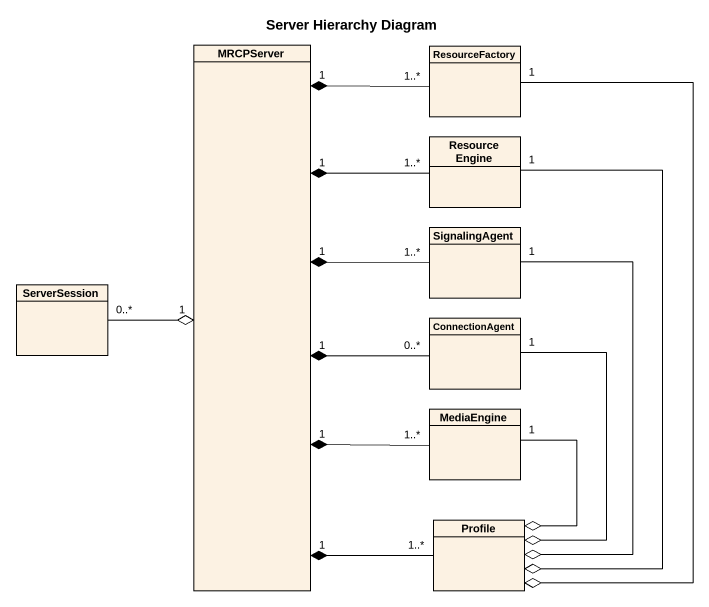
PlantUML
@startuml
title Server Hierarchy Diagram
hide circle
hide empty members
class MRCPServer
class ResourceFactory
class "Resource Engine" as Resource_Engine
class SignalingAgent
class ServerSession
class ConnectionAgent
class MediaEngine
class Profile
ResourceFactory "1..*" --* "1" MRCPServer
ResourceFactory "1" --o Profile
Resource_Engine "1..*" --* "1" MRCPServer
Resource_Engine "1" --o Profile
SignalingAgent "1..*" -left-* "1" MRCPServer
SignalingAgent "1" --o Profile
ServerSession "0..*" -right-o "1" MRCPServer
ConnectionAgent "0..*" -left-* "1" MRCPServer
ConnectionAgent "1" --o Profile
MediaEngine "1..*" -left-* "1" MRCPServer
MediaEngine "1" --o Profile
Profile "1..*" -up-* "1" MRCPServer
@enduml
